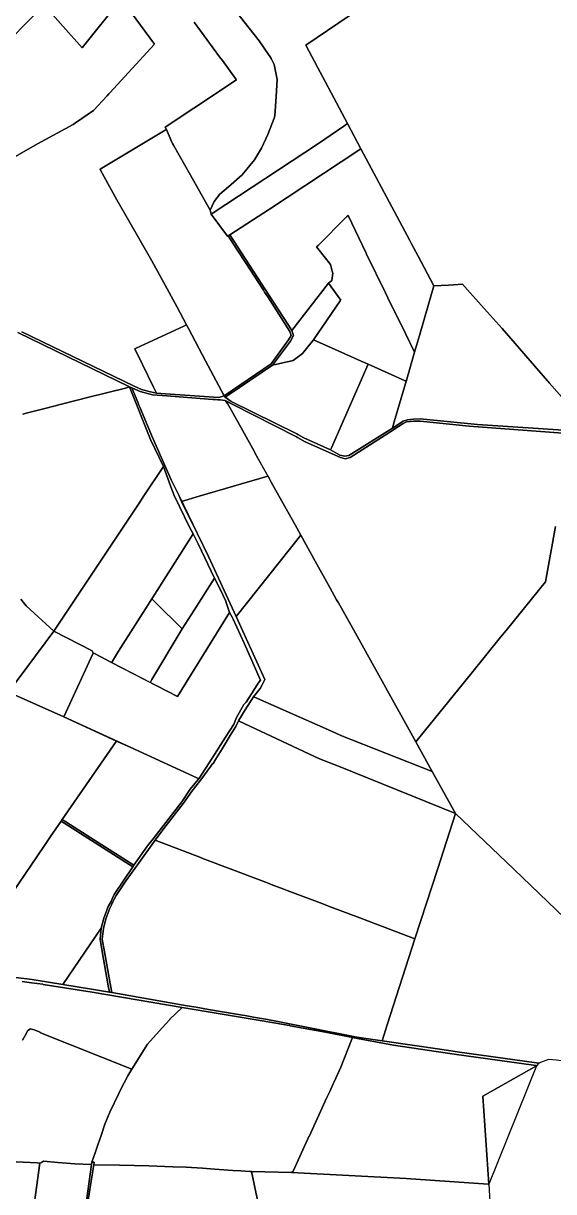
# Model space of a CAD drawing. Header units: metres. Extents: x 3 to 1005126, y 39 to 4383651.
# Drawn here: x 495590 to 496335, y 4369805 to 4371446 of the extents above; entities that cross this region are included whole.
import ezdxf

# ---------------------------------------------------------------- set-up
doc = ezdxf.new("R2010")
doc.units = ezdxf.units.M
doc.header["$MEASUREMENT"] = 0
doc.layers.add('TM_Llucmajor', color=7, linetype='Continuous')

msp = doc.modelspace()

# ---------------------------------------------------------------- linework, layer by layer
at = {"layer": 'TM_Llucmajor', "linetype": 'Continuous', "flags": 128}
for points in [[(495618.8, 4371471.4), (495601.1, 4371490.5), (495607.7, 4371496.3), (495620.3, 4371506.5), (495640.4, 4371522.9), (495668.2, 4371543.7), (495673.7, 4371548.4), (495675.8, 4371545.7), (495701, 4371513.3), (495726.9, 4371479.9), (495672.3, 4371411.5), (495618.8, 4371471.4)], [(495547.7, 4371400.1), (495513.6, 4371424.3), (495516.5, 4371427.3), (495517.3, 4371428.1), (495518, 4371428.8), (495522.7, 4371433.3), (495527.9, 4371437.6), (495529.3, 4371438.6), (495533.3, 4371441.3), (495534.8, 4371442.1), (495542.5, 4371446), (495542.7, 4371446.2), (495556.7, 4371452.9), (495564.8, 4371457.6), (495583.3, 4371473.7), (495587.5, 4371478.3), (495592.9, 4371483.2), (495594.4, 4371484.7), (495601.1, 4371490.5), (495618.8, 4371471.4), (495547.7, 4371400.1)], [(495879.9, 4371148.8), (495877.3, 4371147.2), (495876.4, 4371146.6), (495853.6, 4371177.8), (495854.8, 4371178.6), (496004.2, 4371277.1), (496040.1, 4371301.4), (496045.3, 4371304.9), (496045.5, 4371304.3), (496063.9, 4371269.6), (496061.2, 4371267.8), (495935.7, 4371184.7), (495879.9, 4371148.8)], [(495853.6, 4371177.8), (495876.4, 4371146.6), (495877.3, 4371147.2), (495889.3, 4371128.8), (495889.9, 4371127.8), (495891, 4371126.1), (495901.8, 4371109.6), (495927, 4371070.8), (495928.6, 4371068.3), (495933, 4371061.4), (495964, 4371013.1), (495966.1, 4371007.5), (495962.4, 4371001), (495938, 4370967.7), (495871.8, 4370922.4), (495845.7, 4370971.8), (495821.8, 4371017.1), (495818.9, 4371022.4), (495805.5, 4371047), (495794.3, 4371067.8), (495770, 4371112.1), (495769.9, 4371112.3), (495721.1, 4371197.9), (495698.1, 4371239.5), (495697.4, 4371240.7), (495699.7, 4371242.1), (495788.8, 4371295.6), (495790.5, 4371296.7), (495798, 4371278.9), (495799, 4371277), (495800.5, 4371274.4), (495824.3, 4371232.5), (495852.1, 4371183.4), (495853.6, 4371177.8)], [(495935.7, 4371184.7), (496061.2, 4371267.8), (496063.9, 4371269.6), (496132.7, 4371140.5), (496135, 4371136.2), (496143.7, 4371119.8), (496166.6, 4371076.8), (496146.2, 4371007.2), (496139.4, 4370983.8), (496126.6, 4371009.9), (496101.9, 4371060.2), (496098.4, 4371067.3), (496071.8, 4371121.6), (496071.1, 4371123.1), (496045.8, 4371175.9), (496043.7, 4371173.8), (496003.7, 4371133.8), (496001.6, 4371131.7), (496003.3, 4371129.5), (496021.4, 4371106.9), (496023.7, 4371097.6), (496024.4, 4371095), (496023, 4371084.5), (496018.6, 4371080.8), (495966.7, 4371014.5), (495962, 4371021.7), (495935.1, 4371063.4), (495879.9, 4371148.8), (495935.7, 4371184.7)], [(496031.8, 4370985.8), (495997.5, 4371001.2), (496034.8, 4371056), (496035.5, 4371057), (496018.6, 4371080.8), (496023, 4371084.5), (496024.4, 4371095), (496023.7, 4371097.6), (496021.4, 4371106.9), (496003.3, 4371129.5), (496001.6, 4371131.7), (496003.7, 4371133.8), (496043.7, 4371173.8), (496045.8, 4371175.9), (496071.1, 4371123.1), (496071.8, 4371121.6), (496098.4, 4371067.3), (496101.9, 4371060.2), (496126.6, 4371009.9), (496139.4, 4370983.8), (496127.4, 4370942.9), (496126.3, 4370943.4), (496078.2, 4370965), (496074.1, 4370966.9), (496064.3, 4370971.2), (496031.8, 4370985.8)], [(495879.9, 4371148.8), (495935.1, 4371063.4), (495962, 4371021.7), (495966.7, 4371014.5), (495969.4, 4371007.3), (495965, 4370999.4), (495939.8, 4370965.4), (495877.2, 4370923.6), (495873.1, 4370920.8), (495871.8, 4370922.4), (495938, 4370967.7), (495962.4, 4371001), (495966.1, 4371007.5), (495964, 4371013.1), (495933, 4371061.4), (495928.6, 4371068.3), (495927, 4371070.8), (495901.8, 4371109.6), (495891, 4371126.1), (495889.9, 4371127.8), (495889.3, 4371128.8), (495877.3, 4371147.2), (495879.9, 4371148.8)], [(495939.8, 4370965.4), (495965, 4370999.4), (495969.4, 4371007.3), (495966.7, 4371014.5), (496018.6, 4371080.8), (496035.5, 4371057), (496034.8, 4371056), (495997.5, 4371001.2), (495985.8, 4370986.8), (495981.7, 4370981.8), (495968.9, 4370972.1), (495939.8, 4370965.4)], [(495776.5, 4370926.5), (495772.6, 4370934.6), (495756.8, 4370966.6), (495746, 4370988.4), (495748.2, 4370989.4), (495815.2, 4371020.6), (495818.9, 4371022.4), (495821.8, 4371017.1), (495845.7, 4370971.8), (495871.8, 4370922.4), (495864.2, 4370920.2), (495789.1, 4370925.5), (495776.5, 4370926.5)], [(495881.7, 4370914.6), (495873.1, 4370920.8), (495877.2, 4370923.6), (495939.8, 4370965.4), (495968.9, 4370972.1), (495981.7, 4370981.8), (495985.8, 4370986.8), (495997.5, 4371001.2), (496031.8, 4370985.8), (496064.3, 4370971.2), (496074.1, 4370966.9), (496022.5, 4370849.7), (496021.1, 4370846.5), (495983.5, 4370863.5), (495975.5, 4370868.4), (495974.1, 4370869.2), (495881.7, 4370914.6)], [(496034.5, 4370839.3), (496021.1, 4370846.5), (496022.5, 4370849.7), (496074.1, 4370966.9), (496078.2, 4370965), (496126.3, 4370943.4), (496127.4, 4370942.9), (496126.5, 4370939.9), (496110.8, 4370886.2), (496108.1, 4370877.1), (496046.9, 4370838.7), (496041.1, 4370837.7), (496034.5, 4370839.3)], [(495888.1, 4370458.3), (495881.7, 4370447.8), (495868.8, 4370426.9), (495859.4, 4370411.6), (495856.1, 4370406.2), (495855.1, 4370405), (495853.2, 4370402.6), (495838.9, 4370383.1), (495826.6, 4370367.8), (495814.5, 4370350.5), (495787.1, 4370314.9), (495786.9, 4370314.7), (495774.6, 4370298.5), (495752.2, 4370267.2), (495734.1, 4370241.7), (495719.8, 4370220.7), (495716.9, 4370214.8), (495716, 4370212.8), (495713.9, 4370208.6), (495711.3, 4370203.1), (495705.7, 4370187.9), (495702.1, 4370174.4), (495700.5, 4370159.5), (495703.6, 4370141.6), (495712.3, 4370092), (495713.7, 4370084.5), (495710.5, 4370085), (495708.9, 4370094.1), (495700.4, 4370142.3), (495697.4, 4370159.4), (495699.1, 4370175), (495702.8, 4370188.8), (495706.9, 4370200.2), (495708.8, 4370205.5), (495712.9, 4370212.5), (495714.8, 4370216.9), (495717.2, 4370222.2), (495743.3, 4370260.8), (495744.8, 4370263.5), (495764, 4370290.3), (495771.9, 4370300.4), (495812.1, 4370352.4), (495824.1, 4370370.2), (495835.2, 4370383.5), (495836, 4370384.8), (495854.7, 4370413.8), (495873.7, 4370443.2), (495885.1, 4370460.5), (495885.3, 4370460.8), (495888.5, 4370469.8), (495899.6, 4370489.1), (495902.5, 4370492.3), (495913.6, 4370509), (495919.4, 4370519.2), (495923, 4370523), (495899.9, 4370575.2), (495884.2, 4370609.1), (495882.8, 4370611.8), (495879.4, 4370618.4), (495873.8, 4370635.1), (495866, 4370650.8), (495858.4, 4370666.5), (495835.4, 4370714.6), (495828.1, 4370728.8), (495823.7, 4370737.3), (495801.6, 4370782.5), (495796.7, 4370794.5), (495786.5, 4370823.4), (495768.3, 4370861.4), (495738.7, 4370935), (495741.9, 4370934), (495750.4, 4370913.7), (495752, 4370909.6), (495753.2, 4370906.7), (495770.9, 4370864.1), (495797.4, 4370804.5), (495807.9, 4370782.9), (495834.1, 4370728.9), (495849.7, 4370696.8), (495888.8, 4370612.7), (495929, 4370524), (495925.2, 4370516.8), (495922.4, 4370511.3), (495913.2, 4370499.6), (495901.4, 4370481.4), (495892.2, 4370467.2), (495888.1, 4370458.3)], [(495812, 4370774.3), (495807.9, 4370782.9), (495797.4, 4370804.5), (495770.9, 4370864.1), (495753.2, 4370906.7), (495752, 4370909.6), (495750.4, 4370913.7), (495741.9, 4370934), (495753.9, 4370928.5), (495771.1, 4370924), (495791, 4370922.5), (495796.8, 4370922), (495855.8, 4370917.5), (495859.2, 4370917.2), (495863.1, 4370916.9), (495863.5, 4370916.9), (495865.4, 4370916.7), (495865.5, 4370916.7), (495865.8, 4370916.7), (495866.1, 4370916.7), (495873.1, 4370916.1), (495876.5, 4370911.9), (495882, 4370902.1), (495913.8, 4370844.7), (495914.8, 4370843), (495914.9, 4370842.8), (495915, 4370842.6), (495933.3, 4370809.7), (495836.6, 4370781.5), (495812, 4370774.3)], [(495689.4, 4370560.5), (495687.7, 4370561.3), (495686.5, 4370564.5), (495632.4, 4370592), (495752.1, 4370771.8), (495759, 4370782.2), (495786.5, 4370823.4), (495796.7, 4370794.5), (495801.6, 4370782.5), (495823.7, 4370737.3), (495828.1, 4370728.8), (495771, 4370638.9), (495770.1, 4370637.5), (495767.7, 4370633.6), (495723.4, 4370564), (495714.8, 4370550.1), (495713.5, 4370548.1), (495689.4, 4370560.5)], [(495933.3, 4370809.7), (495934.9, 4370806.8), (495937.9, 4370801.5), (495973.7, 4370737.1), (495979.4, 4370726.9), (495888.8, 4370612.7), (495849.7, 4370696.8), (495834.1, 4370728.9), (495812, 4370774.3), (495836.6, 4370781.5), (495933.3, 4370809.7)], [(495858.4, 4370666.5), (495829.6, 4370621.6), (495812.6, 4370595.2), (495775.4, 4370632.2), (495770.1, 4370637.5), (495771, 4370638.9), (495828.1, 4370728.8), (495835.4, 4370714.6), (495858.4, 4370666.5)], [(495914.4, 4370499.2), (495913.2, 4370499.6), (495922.4, 4370511.3), (495925.2, 4370516.8), (495929, 4370524), (495888.8, 4370612.7), (495979.4, 4370726.9), (495999.7, 4370690.4), (496020.3, 4370653.3), (496029.8, 4370636.2), (496032.2, 4370631.9), (496056.1, 4370589), (496140.9, 4370436.4), (496163.9, 4370395.1), (496035.8, 4370445.5), (496022.4, 4370451.5), (495914.4, 4370499.2)], [(495879.4, 4370618.4), (495806.4, 4370500.3), (495777.3, 4370515.3), (495768, 4370520.1), (495768.2, 4370520.3), (495770.3, 4370523.9), (495812.6, 4370595.2), (495829.6, 4370621.6), (495858.4, 4370666.5), (495866, 4370650.8), (495873.8, 4370635.1), (495879.4, 4370618.4)], [(495768, 4370520.1), (495713.5, 4370548.1), (495714.8, 4370550.1), (495723.4, 4370564), (495767.7, 4370633.6), (495770.1, 4370637.5), (495775.4, 4370632.2), (495812.6, 4370595.2), (495770.3, 4370523.9), (495768.2, 4370520.3), (495768, 4370520.1)], [(495739.6, 4370429), (495646.3, 4370471.7), (495687.7, 4370561.3), (495689.4, 4370560.5), (495713.5, 4370548.1), (495777.3, 4370515.3), (495806.4, 4370500.3), (495879.4, 4370618.4), (495882.8, 4370611.8), (495884.2, 4370609.1), (495899.9, 4370575.2), (495923, 4370523), (495919.4, 4370519.2), (495913.6, 4370509), (495902.5, 4370492.3), (495899.6, 4370489.1), (495888.5, 4370469.8), (495885.3, 4370460.8), (495885.1, 4370460.5), (495873.7, 4370443.2), (495854.7, 4370413.8), (495836, 4370384.8), (495833.5, 4370385.9), (495739.6, 4370429)], [(495646.3, 4370471.7), (495568.9, 4370506.3), (495632.4, 4370592), (495686.5, 4370564.5), (495687.7, 4370561.3), (495646.3, 4370471.7)], [(495892.7, 4370465.8), (495891.7, 4370466.3), (495892.2, 4370467.2), (495901.4, 4370481.4), (495913.2, 4370499.6), (495914.4, 4370499.2), (496022.4, 4370451.5), (496035.8, 4370445.5), (496163.9, 4370395.1), (496196.7, 4370336.1), (496032.5, 4370402.2), (496005.8, 4370412.9), (495892.7, 4370465.8)], [(495888.1, 4370458.3), (495891.7, 4370466.3), (495892.7, 4370465.8), (496005.8, 4370412.9), (496032.5, 4370402.2), (496196.7, 4370336.1), (496171.8, 4370258.9), (496139.9, 4370159.9), (496068.5, 4370186.9), (496066.2, 4370187.8), (496018.4, 4370205.9), (496010.6, 4370208.9), (495960.3, 4370227.9), (495955.4, 4370229.8), (495937.6, 4370236.4), (495936, 4370237.1), (495923.9, 4370241.7), (495840.2, 4370273.4), (495839.7, 4370273.6), (495774.6, 4370298.5), (495786.9, 4370314.7), (495787.1, 4370314.9), (495814.5, 4370350.5), (495826.6, 4370367.8), (495838.9, 4370383.1), (495853.2, 4370402.6), (495855.1, 4370405), (495856.1, 4370406.2), (495859.4, 4370411.6), (495868.8, 4370426.9), (495881.7, 4370447.8), (495888.1, 4370458.3)], [(495720.2, 4370436.9), (495720.7, 4370437.6), (495739.6, 4370429), (495833.5, 4370385.9), (495836, 4370384.8), (495835.2, 4370383.5), (495824.1, 4370370.2), (495812.1, 4370352.4), (495771.9, 4370300.4), (495764, 4370290.3), (495744.8, 4370263.5), (495689.6, 4370298.6), (495644.2, 4370327.7), (495720.2, 4370436.9)], [(496178.2, 4370004.4), (496093.6, 4370016.7), (496100.8, 4370038.9), (496139.9, 4370159.9), (496171.8, 4370258.9), (496196.7, 4370336.1), (496278.6, 4370257.6), (496385.6, 4370155.1), (496386.9, 4370153.9), (496351.3, 4369987.5), (496338.6, 4369989.5), (496327.7, 4369990.3), (496319.9, 4369987.6), (496314.1, 4369985.2), (496310.9, 4369985.7), (496199.2, 4370001.4), (496178.2, 4370004.4)], [(495552, 4370109.5), (495504.1, 4370122), (495525, 4370152.7), (495534.2, 4370166.1), (495550.5, 4370190.1), (495554.8, 4370196.4), (495619.3, 4370291), (495627.9, 4370303.7), (495642.5, 4370325.1), (495743.3, 4370260.8), (495717.2, 4370222.2), (495714.8, 4370216.9), (495712.9, 4370212.5), (495708.8, 4370205.5), (495706.9, 4370200.2), (495702.8, 4370188.8), (495699.1, 4370175), (495644.9, 4370095.9), (495607.7, 4370101.9), (495602.1, 4370102.8), (495555.7, 4370108.5), (495552, 4370109.5)], [(495743.3, 4370260.8), (495642.5, 4370325.1), (495644.2, 4370327.7), (495689.6, 4370298.6), (495744.8, 4370263.5), (495743.3, 4370260.8)], [(495712.3, 4370092), (495703.6, 4370141.6), (495700.5, 4370159.5), (495702.1, 4370174.4), (495705.7, 4370187.9), (495711.3, 4370203.1), (495713.9, 4370208.6), (495716, 4370212.8), (495716.9, 4370214.8), (495719.8, 4370220.7), (495734.1, 4370241.7), (495752.2, 4370267.2), (495774.6, 4370298.5), (495839.7, 4370273.6), (495840.2, 4370273.4), (495923.9, 4370241.7), (495936, 4370237.1), (495937.6, 4370236.4), (495955.4, 4370229.8), (495960.3, 4370227.9), (496010.6, 4370208.9), (496018.4, 4370205.9), (496066.2, 4370187.8), (496068.5, 4370186.9), (496139.9, 4370159.9), (496100.8, 4370038.9), (496093.6, 4370016.7), (496058.1, 4370021.9), (495987.6, 4370035.8), (495932.6, 4370046.7), (495912.8, 4370050.1), (495901.3, 4370052), (495897.6, 4370052.7), (495849.6, 4370060.8), (495832.3, 4370063.8), (495819.6, 4370065.9), (495713.7, 4370084.5), (495712.3, 4370092)], [(495685.5, 4370089.4), (495644.9, 4370095.9), (495699.1, 4370175), (495697.4, 4370159.4), (495700.4, 4370142.3), (495708.9, 4370094.1), (495710.5, 4370085), (495685.5, 4370089.4)], [(495703.9, 4369899.7), (495710.9, 4369916.5), (495723.7, 4369942.9), (495726.2, 4369947.7), (495736, 4369966.7), (495736.5, 4369967.6), (495741.8, 4369976.9), (495764, 4370012.1), (495784.8, 4370035.1), (495795.4, 4370046.8), (495795.5, 4370046.9), (495812.7, 4370063.3), (495922.2, 4370045), (495955.2, 4370039.5), (495962.9, 4370038.2), (495963.9, 4370038), (495964.4, 4370037.9), (496014, 4370028.6), (496052.3, 4370021.3), (496034.6, 4369977.1), (496034.5, 4369976.8), (496033.4, 4369974.4), (496026.3, 4369959.1), (496025, 4369956.2), (496020.1, 4369945.6), (496018.8, 4369942.7), (496017.6, 4369940), (496017.4, 4369939.7), (496016.2, 4369937.1), (495991, 4369882.4), (495990.9, 4369882.1), (495989.5, 4369879.1), (495968.5, 4369833.6), (495966.4, 4369831.5), (495910.4, 4369833.3), (495907.7, 4369833.3), (495895, 4369833.9), (495883.8, 4369834.5), (495858.3, 4369836.4), (495841.4, 4369837.6), (495818.6, 4369839.3), (495799.6, 4369839.9), (495766.1, 4369841), (495724.9, 4369841.9), (495688.5, 4369842.7), (495689.1, 4369846.2), (495685.9, 4369846.4), (495690.5, 4369859.4), (495694.3, 4369870.6), (495698.7, 4369883.5), (495703.9, 4369899.7)], [(495968.5, 4369833.6), (495989.5, 4369879.1), (495990.9, 4369882.1), (495991, 4369882.4), (496016.2, 4369937.1), (496017.4, 4369939.7), (496017.6, 4369940), (496018.8, 4369942.7), (496020.1, 4369945.6), (496025, 4369956.2), (496026.3, 4369959.1), (496033.4, 4369974.4), (496034.5, 4369976.8), (496034.6, 4369977.1), (496052.3, 4370021.3), (496059.3, 4370019.9), (496109.5, 4370010.4), (496195.2, 4369997.9), (496306.4, 4369982.3), (496310.2, 4369981.8), (496310.7, 4369981.7), (496235.4, 4369938.8), (496243.6, 4369815.4), (496242.7, 4369815.4), (496127.5, 4369823.1), (495966.4, 4369831.5), (495968.5, 4369833.6)], [(496310.7, 4369981.7), (496243.6, 4369815.4), (496243.6, 4369815.4), (496235.4, 4369938.8), (496310.7, 4369981.7)], [(495612.8, 4369845), (495599.2, 4369745.7), (495593.7, 4369746.5), (495590, 4369747), (495532, 4369755.2), (495520.8, 4369756.8), (495523.4, 4369787), (495525.6, 4369813.2), (495528.6, 4369848.1), (495539.1, 4369847.4), (495550.3, 4369847.9), (495554.8, 4369848.1), (495559.6, 4369847.8), (495609.1, 4369845.2), (495612.8, 4369845)], [(495614.9, 4369845.9), (495618, 4369847.4), (495637.8, 4369845.8), (495662.1, 4369844), (495684.9, 4369843), (495685.5, 4369842.9), (495670.2, 4369734.5), (495599, 4369744.3), (495599.2, 4369745.7), (495612.8, 4369845), (495614.9, 4369845.9)], [(495910.4, 4369833.3), (495918.1, 4369795.2), (495918.2, 4369794.8), (495918.7, 4369792.2), (495934.7, 4369703.9), (495935.4, 4369699.7), (495754.6, 4369723.2), (495754.2, 4369723.3), (495673.2, 4369734.1), (495680.4, 4369790.1), (495688.5, 4369842.7), (495724.9, 4369841.9), (495766.1, 4369841), (495799.6, 4369839.9), (495818.6, 4369839.3), (495841.4, 4369837.6), (495858.3, 4369836.4), (495883.8, 4369834.5), (495895, 4369833.9), (495907.7, 4369833.3), (495910.4, 4369833.3)]]:
    msp.add_lwpolyline(points, close=True, dxfattribs=at)
for points in [[(496124.2, 4371508.8), (495986.3, 4371415.2), (495991.2, 4371406.1), (496045.3, 4371304.9), (496040.1, 4371301.4), (496004.2, 4371277.1), (495854.8, 4371178.6), (495853.6, 4371177.8), (495852.1, 4371183.4), (495857.8, 4371195.3), (495865.7, 4371205.7), (495878, 4371215.9), (495897, 4371233), (495914.3, 4371254.1), (495924.2, 4371270.4), (495933.3, 4371289.5), (495941.8, 4371312.6), (495943.1, 4371316), (495944.7, 4371343), (495946.4, 4371366.9), (495941.9, 4371387.7), (495938.2, 4371395.4), (495937.8, 4371396.2), (495936.2, 4371398.5), (495933.9, 4371401.9), (495920.8, 4371421), (495875.7, 4371479)], [(496364.4, 4370900), (496328.7, 4370941), (496327.2, 4370942.7), (496326.2, 4370943.8), (496262.4, 4371017.1), (496237.2, 4371045.2), (496213.6, 4371071.6), (496206.6, 4371079.4), (496194.1, 4371078.6), (496186.8, 4371078.1), (496166.6, 4371076.8), (496143.7, 4371119.8), (496135, 4371136.2), (496132.7, 4371140.5), (496063.9, 4371269.6), (496045.3, 4371304.9), (495991.2, 4371406.1), (495986.3, 4371415.2), (496124.2, 4371508.8)], [(495547.7, 4371400.1), (495618.8, 4371471.4), (495672.3, 4371411.5), (495726.9, 4371479.9)], [(495734.3, 4371469.9), (495773.8, 4371416.4), (495710.9, 4371347.9), (495709.9, 4371346.8), (495707.4, 4371344), (495688.3, 4371323.3), (495662.9, 4371306.1), (495659.6, 4371303.8), (495609.3, 4371276.5), (495558.8, 4371247.6)], [(495558.8, 4371247.6), (495609.3, 4371276.5), (495659.6, 4371303.8), (495662.9, 4371306.1), (495688.3, 4371323.3), (495707.4, 4371344), (495709.9, 4371346.8), (495710.9, 4371347.9), (495773.8, 4371416.4), (495734.3, 4371469.9)], [(495875.7, 4371479), (495920.8, 4371421), (495933.9, 4371401.9), (495936.2, 4371398.5), (495937.8, 4371396.2), (495938.2, 4371395.4), (495941.9, 4371387.7), (495946.4, 4371366.9), (495944.7, 4371343), (495943.1, 4371316), (495941.8, 4371312.6), (495933.3, 4371289.5), (495924.2, 4371270.4), (495914.3, 4371254.1), (495897, 4371233), (495878, 4371215.9), (495865.7, 4371205.7), (495857.8, 4371195.3), (495852.1, 4371183.4), (495824.3, 4371232.5), (495800.5, 4371274.4), (495799, 4371277), (495798, 4371278.9), (495790.5, 4371296.7), (495789, 4371300.1), (495829, 4371326.5), (495889.2, 4371366.2), (495888.7, 4371366.9), (495869.4, 4371393.3), (495865.3, 4371398.7), (495829.6, 4371447.5)], [(495829.6, 4371447.5), (495865.3, 4371398.7), (495869.4, 4371393.3), (495888.7, 4371366.9), (495889.2, 4371366.2), (495829, 4371326.5), (495789, 4371300.1), (495790.5, 4371296.7), (495790.5, 4371296.7), (495788.8, 4371295.6), (495699.7, 4371242.1), (495697.4, 4371240.7), (495698.1, 4371239.5), (495721.1, 4371197.9), (495769.9, 4371112.3), (495770, 4371112.1), (495794.3, 4371067.8), (495805.5, 4371047), (495818.9, 4371022.4), (495815.2, 4371020.6), (495748.2, 4370989.4), (495746, 4370988.4), (495756.8, 4370966.6), (495772.6, 4370934.6), (495776.5, 4370926.5), (495768.1, 4370928.1), (495755.8, 4370931.4), (495745.1, 4370936), (495587.5, 4371012.6)], [(496362.9, 4370873.2), (496227.9, 4370882.3), (496147.4, 4370890.1), (496138, 4370889.9), (496129.3, 4370888.7), (496123.3, 4370886.8), (496108.1, 4370877.1), (496108.1, 4370877.1), (496110.8, 4370886.2), (496126.5, 4370939.9), (496127.4, 4370942.9), (496139.4, 4370983.8), (496146.2, 4371007.2), (496166.6, 4371076.8), (496186.8, 4371078.1), (496194.1, 4371078.6), (496206.6, 4371079.4), (496213.6, 4371071.6), (496237.2, 4371045.2), (496262.4, 4371017.1), (496326.2, 4370943.8), (496327.2, 4370942.7), (496328.7, 4370941), (496364.4, 4370900)], [(495581.6, 4371011.7), (495738.7, 4370935), (495733.1, 4370933.5), (495681.8, 4370920.5), (495628.5, 4370907), (495623.3, 4370905.7), (495593.3, 4370898.1), (495589, 4370897)], [(496360.5, 4370869.3), (496216.1, 4370879.8), (496147.3, 4370887.1), (496138.3, 4370887), (496128.2, 4370886.2), (496123.3, 4370883.8), (496110, 4370875.2), (496109.6, 4370875), (496049, 4370835.7), (496041.7, 4370834), (496035.4, 4370836.1), (495985.4, 4370858.1), (495974.7, 4370864.2), (495973.2, 4370865), (495883, 4370910.7), (495873.1, 4370916.1), (495866.1, 4370916.7), (495865.8, 4370916.7), (495865.5, 4370916.7), (495865.4, 4370916.7), (495863.5, 4370916.9), (495863.1, 4370916.9), (495859.2, 4370917.2), (495855.8, 4370917.5), (495796.8, 4370922), (495791, 4370922.5), (495771.1, 4370924), (495753.9, 4370928.5), (495741.9, 4370934), (495738.7, 4370935), (495581.6, 4371011.7)], [(495587.5, 4371012.6), (495745.1, 4370936), (495755.8, 4370931.4), (495768.1, 4370928.1), (495776.5, 4370926.5), (495789.1, 4370925.5), (495864.2, 4370920.2), (495871.8, 4370922.4), (495873.1, 4370920.8), (495881.7, 4370914.6), (495974.1, 4370869.2), (495975.5, 4370868.4), (495983.5, 4370863.5), (496021.1, 4370846.5), (496034.5, 4370839.3), (496041.1, 4370837.7), (496046.9, 4370838.7), (496108.1, 4370877.1), (496123.3, 4370886.8), (496129.3, 4370888.7), (496138, 4370889.9), (496147.4, 4370890.1), (496227.9, 4370882.3), (496362.9, 4370873.2)], [(495589, 4370897), (495593.3, 4370898.1), (495623.3, 4370905.7), (495628.5, 4370907), (495681.8, 4370920.5), (495733.1, 4370933.5), (495738.7, 4370935), (495768.3, 4370861.4), (495786.5, 4370823.4), (495759, 4370782.2), (495752.1, 4370771.8), (495632.4, 4370592), (495593.6, 4370627.7), (495586.2, 4370637.1)], [(496337.5, 4370738.9), (496323.4, 4370661.2), (496268.2, 4370593.1), (496260.3, 4370583.4), (496219.9, 4370533.7), (496140.9, 4370436.4), (496056.1, 4370589), (496032.2, 4370631.9), (496029.8, 4370636.2), (496020.3, 4370653.3), (495999.7, 4370690.4), (495979.4, 4370726.9), (495973.7, 4370737.1), (495937.9, 4370801.5), (495934.9, 4370806.8), (495915, 4370842.6), (495914.9, 4370842.8), (495914.8, 4370843), (495913.8, 4370844.7), (495882, 4370902.1), (495876.5, 4370911.9), (495873.1, 4370916.1), (495873.1, 4370916.1), (495883, 4370910.7), (495973.2, 4370865), (495974.7, 4370864.2), (495985.4, 4370858.1), (496035.4, 4370836.1), (496041.7, 4370834), (496049, 4370835.7), (496109.6, 4370875), (496110, 4370875.2), (496123.3, 4370883.8), (496128.2, 4370886.2), (496138.3, 4370887), (496147.3, 4370887.1), (496216.1, 4370879.8), (496360.5, 4370869.3)], [(496385.6, 4370155.1), (496278.6, 4370257.6), (496196.7, 4370336.1), (496163.9, 4370395.1), (496163.9, 4370395.1), (496140.9, 4370436.4), (496219.9, 4370533.7), (496260.3, 4370583.4), (496268.2, 4370593.1), (496323.4, 4370661.2), (496337.5, 4370738.9)], [(495586.2, 4370637.1), (495593.6, 4370627.7), (495632.4, 4370592), (495568.9, 4370506.3)], [(495568.9, 4370506.3), (495646.3, 4370471.7), (495720.7, 4370437.6), (495720.2, 4370436.9), (495720.2, 4370436.9), (495644.2, 4370327.7), (495642.5, 4370325.1), (495627.9, 4370303.7), (495619.3, 4370291), (495554.8, 4370196.4)], [(495555.7, 4370108.5), (495602.1, 4370102.8), (495607.7, 4370101.9), (495644.9, 4370095.9), (495685.5, 4370089.4), (495710.5, 4370085), (495713.7, 4370084.5), (495819.6, 4370065.9), (495832.3, 4370063.8), (495849.6, 4370060.8), (495897.6, 4370052.7), (495901.3, 4370052), (495912.8, 4370050.1), (495932.6, 4370046.7), (495987.6, 4370035.8), (496058.1, 4370021.9), (496093.6, 4370016.7), (496178.2, 4370004.4), (496199.2, 4370001.4), (496310.9, 4369985.7), (496314.1, 4369985.2), (496310.7, 4369981.7), (496310.2, 4369981.8), (496306.4, 4369982.3), (496195.2, 4369997.9), (496109.5, 4370010.4), (496059.3, 4370019.9), (496052.3, 4370021.3), (496014, 4370028.6), (495964.4, 4370037.9), (495963.9, 4370038), (495962.9, 4370038.2), (495955.2, 4370039.5), (495922.2, 4370045), (495812.7, 4370063.3), (495686.1, 4370085.1), (495617.6, 4370095.9), (495617.1, 4370096), (495601.1, 4370098.2), (495588.1, 4370100)], [(495588.1, 4370100), (495601.1, 4370098.2), (495617.1, 4370096), (495617.6, 4370095.9), (495686.1, 4370085.1), (495812.7, 4370063.3), (495795.5, 4370046.9), (495795.4, 4370046.8), (495784.8, 4370035.1), (495764, 4370012.1), (495741.8, 4369976.9), (495613.9, 4370028.1), (495613.5, 4370028.3), (495610.8, 4370029.9), (495609.4, 4370030.4), (495606.1, 4370031.6), (495599.7, 4370033.4), (495595.9, 4370031), (495592, 4370024.2), (495588.6, 4370017.6)], [(495588.6, 4370017.6), (495592, 4370024.2), (495595.9, 4370031), (495599.7, 4370033.4), (495606.1, 4370031.6), (495609.4, 4370030.4), (495610.8, 4370029.9), (495613.5, 4370028.3), (495613.9, 4370028.1), (495741.8, 4369976.9), (495736.5, 4369967.6), (495736, 4369966.7), (495726.2, 4369947.7), (495723.7, 4369942.9), (495710.9, 4369916.5), (495703.9, 4369899.7), (495698.7, 4369883.5), (495694.3, 4369870.6), (495690.5, 4369859.4), (495685.9, 4369846.4), (495685.9, 4369846.2), (495685.5, 4369842.9), (495684.9, 4369843), (495662.1, 4369844), (495637.8, 4369845.8), (495618, 4369847.4), (495614.9, 4369845.9), (495612.8, 4369845), (495609.1, 4369845.2), (495559.6, 4369847.8)], [(495670.2, 4369734.5), (495685.9, 4369846.4), (495689.1, 4369846.2), (495680.4, 4369790.1)], [(495918.1, 4369795.2), (495910.4, 4369833.3), (495910.4, 4369833.3), (495966.4, 4369831.5), (496127.5, 4369823.1), (496242.7, 4369815.4), (496243.6, 4369815.4), (496246, 4369774.7)]]:
    msp.add_lwpolyline(points, dxfattribs=at)

doc.saveas('drawing.dxf')
